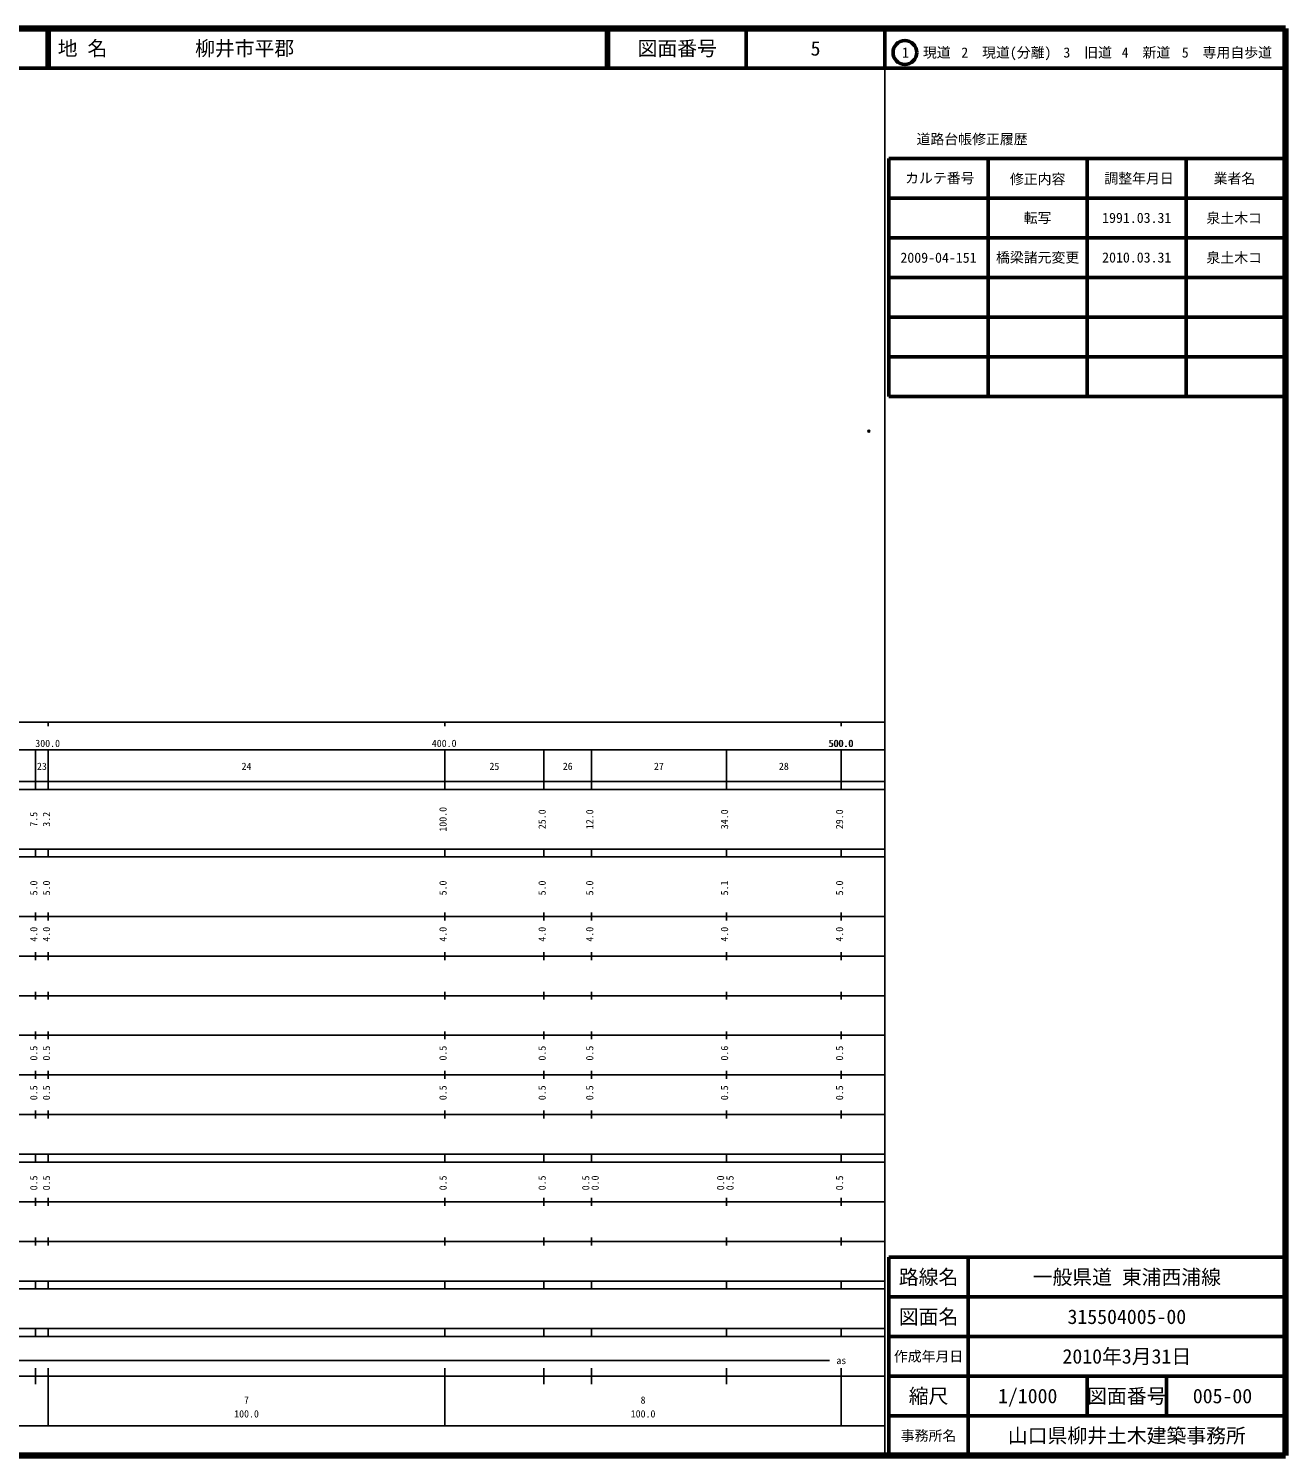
# Model space of a CAD drawing. Units: millimetres on the paper. Extents: x -86696 to 680, y 20 to 55971.
# Drawn here: x 363 to 680, y 20 to 380 of the extents above; entities that cross this region are included whole.
import ezdxf
from ezdxf.enums import TextEntityAlignment as Align

# ---------------------------------------------------------------- set-up
doc = ezdxf.new("R2010")
doc.units = ezdxf.units.MM
doc.header["$PDMODE"] = 32
doc.header["$PDSIZE"] = 0.5
doc.layers.add('M-OTRS', color=6, linetype='Continuous')
doc.layers.add('M-TTL-TXT', color=7, linetype='Continuous')
for name, color, linetype, lineweight in [('M-TTL', 2, 'Continuous', 140), ('M-TTL-BAND', 7, 'Continuous', 25), ('M-TTL-FRAM', 2, 'Continuous', 50), ('M-TTL-LINE', 7, 'Continuous', 50)]:
    doc.layers.add(name, color=color, linetype=linetype, lineweight=lineweight)
doc.styles.add('ＭＳ ゴシック', font='')
doc.styles.get('ＭＳ ゴシック').set_extended_font_data('MS Gothic')

msp = doc.modelspace()

# ---------------------------------------------------------------- linework, layer by layer
at = {"layer": 'M-OTRS'}
msp.add_point((574.968, 278.412), dxfattribs=at)
at = {"layer": 'M-TTL'}
for p, q in [((680, 380), (40, 380)), ((680, 20), (680, 380)), ((40, 20), (680, 20))]:
    msp.add_line(p, q, dxfattribs=at)
at = {"layer": 'M-TTL-BAND'}
for p, q in [((579, 20), (579, 370)), ((40, 205), (579, 205)), ((368, 205), (368, 204)), ((468, 205), (468, 204)), ((568, 205), (568, 204)), ((68, 198), (579, 198)), ((364.8, 188), (364.8, 198)), ((368, 188), (368, 198)), ((468, 188), (468, 198)), ((493, 188), (493, 198)), ((505, 188), (505, 198)), ((539, 188), (539, 198)), ((568, 188), (568, 198)), ((40, 190), (579, 190)), ((40, 188), (579, 188)), ((40, 173), (579, 173)), ((364.8, 171), (364.8, 173)), ((368, 171), (368, 173)), ((468, 171), (468, 173)), ((493, 171), (493, 173)), ((505, 171), (505, 173)), ((539, 171), (539, 173)), ((568, 171), (568, 173)), ((40, 171), (579, 171)), ((40, 156), (579, 156)), ((364.8, 155), (364.8, 157)), ((368, 155), (368, 157)), ((468, 155), (468, 157)), ((493, 155), (493, 157)), ((505, 155), (505, 157)), ((539, 155), (539, 157)), ((568, 155), (568, 157)), ((46, 146), (579, 146)), ((364.8, 145), (364.8, 147)), ((368, 145), (368, 147)), ((468, 145), (468, 147)), ((493, 145), (493, 147)), ((505, 145), (505, 147)), ((539, 145), (539, 147)), ((568, 145), (568, 147)), ((364.8, 135), (364.8, 137)), ((368, 135), (368, 137)), ((468, 135), (468, 137)), ((493, 135), (493, 137)), ((505, 135), (505, 137)), ((539, 135), (539, 137)), ((568, 135), (568, 137)), ((52, 136), (579, 136)), ((46, 126), (579, 126)), ((364.8, 125), (364.8, 127)), ((368, 125), (368, 127)), ((468, 125), (468, 127)), ((493, 125), (493, 127)), ((505, 125), (505, 127)), ((539, 125), (539, 127)), ((568, 125), (568, 127)), ((52, 116), (579, 116)), ((364.8, 115), (364.8, 117)), ((368, 115), (368, 117)), ((468, 115), (468, 117)), ((493, 115), (493, 117)), ((505, 115), (505, 117)), ((539, 115), (539, 117)), ((568, 115), (568, 117)), ((46, 106), (579, 106)), ((364.8, 105), (364.8, 107)), ((368, 105), (368, 107)), ((468, 105), (468, 107)), ((493, 105), (493, 107)), ((505, 105), (505, 107)), ((539, 105), (539, 107)), ((568, 105), (568, 107)), ((40, 96), (579, 96)), ((40, 94), (579, 94)), ((364.8, 94), (364.8, 96)), ((368, 94), (368, 96)), ((468, 94), (468, 96)), ((493, 94), (493, 96)), ((505, 94), (505, 96)), ((539, 94), (539, 96)), ((568, 94), (568, 96)), ((49, 84), (579, 84)), ((364.8, 83), (364.8, 85)), ((368, 83), (368, 85)), ((468, 83), (468, 85)), ((493, 83), (493, 85)), ((505, 83), (505, 85)), ((539, 83), (539, 85)), ((568, 83), (568, 85)), ((40, 74), (579, 74)), ((364.8, 73), (364.8, 75)), ((368, 73), (368, 75)), ((468, 73), (468, 75)), ((493, 73), (493, 75)), ((505, 73), (505, 75)), ((539, 73), (539, 75)), ((568, 73), (568, 75)), ((40, 64), (579, 64)), ((40, 62), (579, 62)), ((364.8, 62), (364.8, 64)), ((368, 62), (368, 64)), ((468, 62), (468, 64)), ((493, 62), (493, 64)), ((505, 62), (505, 64)), ((539, 62), (539, 64)), ((568, 62), (568, 64)), ((40, 52), (579, 52)), ((364.8, 50), (364.8, 52)), ((368, 50), (368, 52)), ((468, 50), (468, 52)), ((493, 50), (493, 52)), ((505, 50), (505, 52)), ((539, 50), (539, 52)), ((568, 50), (568, 52)), ((40, 50), (579, 50)), ((128.5, 44), (565, 44)), ((40, 40), (579, 40)), ((364.8, 38), (364.8, 42)), ((368, 27.5), (368, 42)), ((468, 27.5), (468, 42)), ((493, 38), (493, 42)), ((505, 38), (505, 42)), ((539, 38), (539, 42)), ((568, 27.5), (568, 42)), ((68, 27.5), (579, 27.5))]:
    msp.add_line(p, q, dxfattribs=at)
at = {"layer": 'M-TTL-FRAM'}
for p, q in [((580, 347.197), (580, 287.197)), ((580, 347.197), (680, 347.197)), ((580, 287.197), (680, 287.197)), ((680, 70), (580, 70)), ((580, 70), (580, 20))]:
    msp.add_line(p, q, dxfattribs=at)
at = {"layer": 'M-TTL-LINE'}
for p, q in [((367.75, 380), (367.75, 370)), ((368.25, 380), (368.25, 370)), ((508.747, 380), (508.747, 370)), ((509.247, 380), (509.247, 370)), ((543.997, 380), (543.997, 370)), ((579, 380), (579, 370)), ((40, 370), (680, 370)), ((605, 347.197), (605, 287.197)), ((630, 347.197), (630, 287.197)), ((655, 347.197), (655, 287.197)), ((580, 337.197), (680, 337.197)), ((580, 327.197), (680, 327.197)), ((580, 317.197), (680, 317.197)), ((580, 307.197), (680, 307.197)), ((580, 297.197), (680, 297.197)), ((600, 70), (600, 20)), ((680, 60), (580, 60)), ((680, 50), (580, 50)), ((680, 40), (580, 40)), ((630, 40), (630, 30)), ((650, 40), (650, 30)), ((680, 30), (580, 30))]:
    msp.add_line(p, q, dxfattribs=at)
msp.add_circle((584.031, 373.958), 3, dxfattribs=at)

# ---------------------------------------------------------------- texts
at = {"layer": 'M-TTL-BAND', "style": 'ＭＳ ゴシック'}
for s, p in [('300.0', (367.844, 198.195)), ('400.0', (467.844, 198.195)), ('500.0', (567.844, 198.195)), ('500.0', (568, 198.195)), ('23', (366.4, 192.405)), ('24', (418, 192.405)), ('25', (480.5, 192.405)), ('26', (499, 192.405)), ('27', (522, 192.405)), ('28', (553.5, 192.405)), ('as', (568, 42.5)), ('7', (418, 32.523)), ('8', (518, 32.523)), ('100.0', (418, 29.033)), ('100.0', (518, 29.033))]:
    msp.add_text(s, height=1.833, dxfattribs=at).set_placement(p, align=Align.BOTTOM_CENTER)
for s, p in [('7.5', (365.8, 180.5)), ('3.2', (369, 180.5)), ('100.0', (469, 180.5)), ('25.0', (494, 180.5)), ('12.0', (506, 180.5)), ('34.0', (540, 180.5)), ('29.0', (569, 180.5)), ('5.0', (365.8, 163.174)), ('5.0', (369, 163.174)), ('5.0', (469, 163.174)), ('5.0', (494, 163.174)), ('5.0', (506, 163.174)), ('5.1', (540, 163.174)), ('5.0', (569, 163.174)), ('4.0', (365.8, 151.5)), ('4.0', (369, 151.5)), ('4.0', (469, 151.5)), ('4.0', (494, 151.5)), ('4.0', (506, 151.5)), ('4.0', (540, 151.5)), ('4.0', (569, 151.5)), ('0.5', (365.8, 121.5)), ('0.5', (369, 121.5)), ('0.5', (469, 121.5)), ('0.5', (494, 121.5)), ('0.5', (506, 121.5)), ('0.6', (540, 121.5)), ('0.5', (569, 121.5)), ('0.5', (365.8, 111.5)), ('0.5', (369, 111.5)), ('0.5', (469, 111.5)), ('0.5', (494, 111.5)), ('0.5', (506, 111.5)), ('0.5', (540, 111.5)), ('0.5', (569, 111.5)), ('0.5', (365.8, 88.764)), ('0.5', (369, 88.764)), ('0.5', (469, 88.764)), ('0.5', (494, 88.764)), ('0.5', (505, 88.764)), ('0.0', (507.37, 88.764)), ('0.0', (539, 88.764)), ('0.5', (541.37, 88.764)), ('0.5', (569, 88.764))]:
    msp.add_text(s, height=1.833, rotation=90, dxfattribs=at).set_placement(p, align=Align.BOTTOM_CENTER)
at = {"layer": 'M-TTL-TXT', "style": 'ＭＳ ゴシック'}
for s, p in [('地 名', (370.38, 375)), ('柳井市平郡', (405.024, 375))]:
    msp.add_text(s, height=3.666, dxfattribs=at).set_placement(p, align=Align.MIDDLE_LEFT)
for s, height, p in [('図面番号', 3.666, (526.622, 375)), ('5', 3.666, (561.497, 375)), ('1\u3000現道', 2.566, (589.448, 373.958)), ('2\u3000現道(分離)', 2.566, (609.619, 373.958)), ('3\u3000旧道', 2.566, (630.121, 373.958)), ('4\u3000新道', 2.566, (644.824, 373.958)), ('5\u3000専用自歩道', 2.566, (665.228, 373.958)), ('道路台帳修正履歴', 2.566, (600.968, 352.113)), ('カルテ番号', 2.566, (592.839, 342.277)), ('修正内容', 2.566, (617.509, 342.023)), ('調整年月日', 2.566, (643.089, 342.197)), ('業者名', 2.566, (667.134, 342.197)), ('転写', 2.566, (617.5, 332.245)), ('1991.03.31', 2.566, (642.5, 332.245)), ('泉土木コ', 2.566, (667.077, 332.189)), ('2009-04-151', 2.566, (592.5, 322.189)), ('橋梁諸元変更', 2.566, (617.5, 322.245)), ('2010.03.31', 2.566, (642.5, 322.245)), ('泉土木コ', 2.566, (667.077, 322.189)), ('路線名', 3.666, (590, 65)), ('路線名', 3.666, (590, 65)), ('一般県道 東浦西浦線', 3.666, (640, 65)), ('図面名', 3.666, (590, 55)), ('図面名', 3.666, (590, 55)), ('315504005-00', 3.666, (640, 55)), ('2010年3月31日', 3.666, (640, 45)), ('作成年月日', 2.566, (590, 45)), ('作成年月日', 2.566, (590, 45)), ('縮尺', 3.666, (590, 35)), ('縮尺', 3.666, (590, 35)), ('1/1000', 3.666, (615, 35)), ('図面番号', 3.666, (640, 35)), ('図面番号', 3.666, (640, 35)), ('005-00', 3.666, (664.125, 35)), ('事務所名', 2.566, (590, 25)), ('事務所名', 2.566, (590, 25)), ('山口県柳井土木建築事務所', 3.666, (640, 25))]:
    msp.add_text(s, height=height, dxfattribs=at).set_placement(p, align=Align.MIDDLE_CENTER)

doc.saveas('drawing.dxf')
